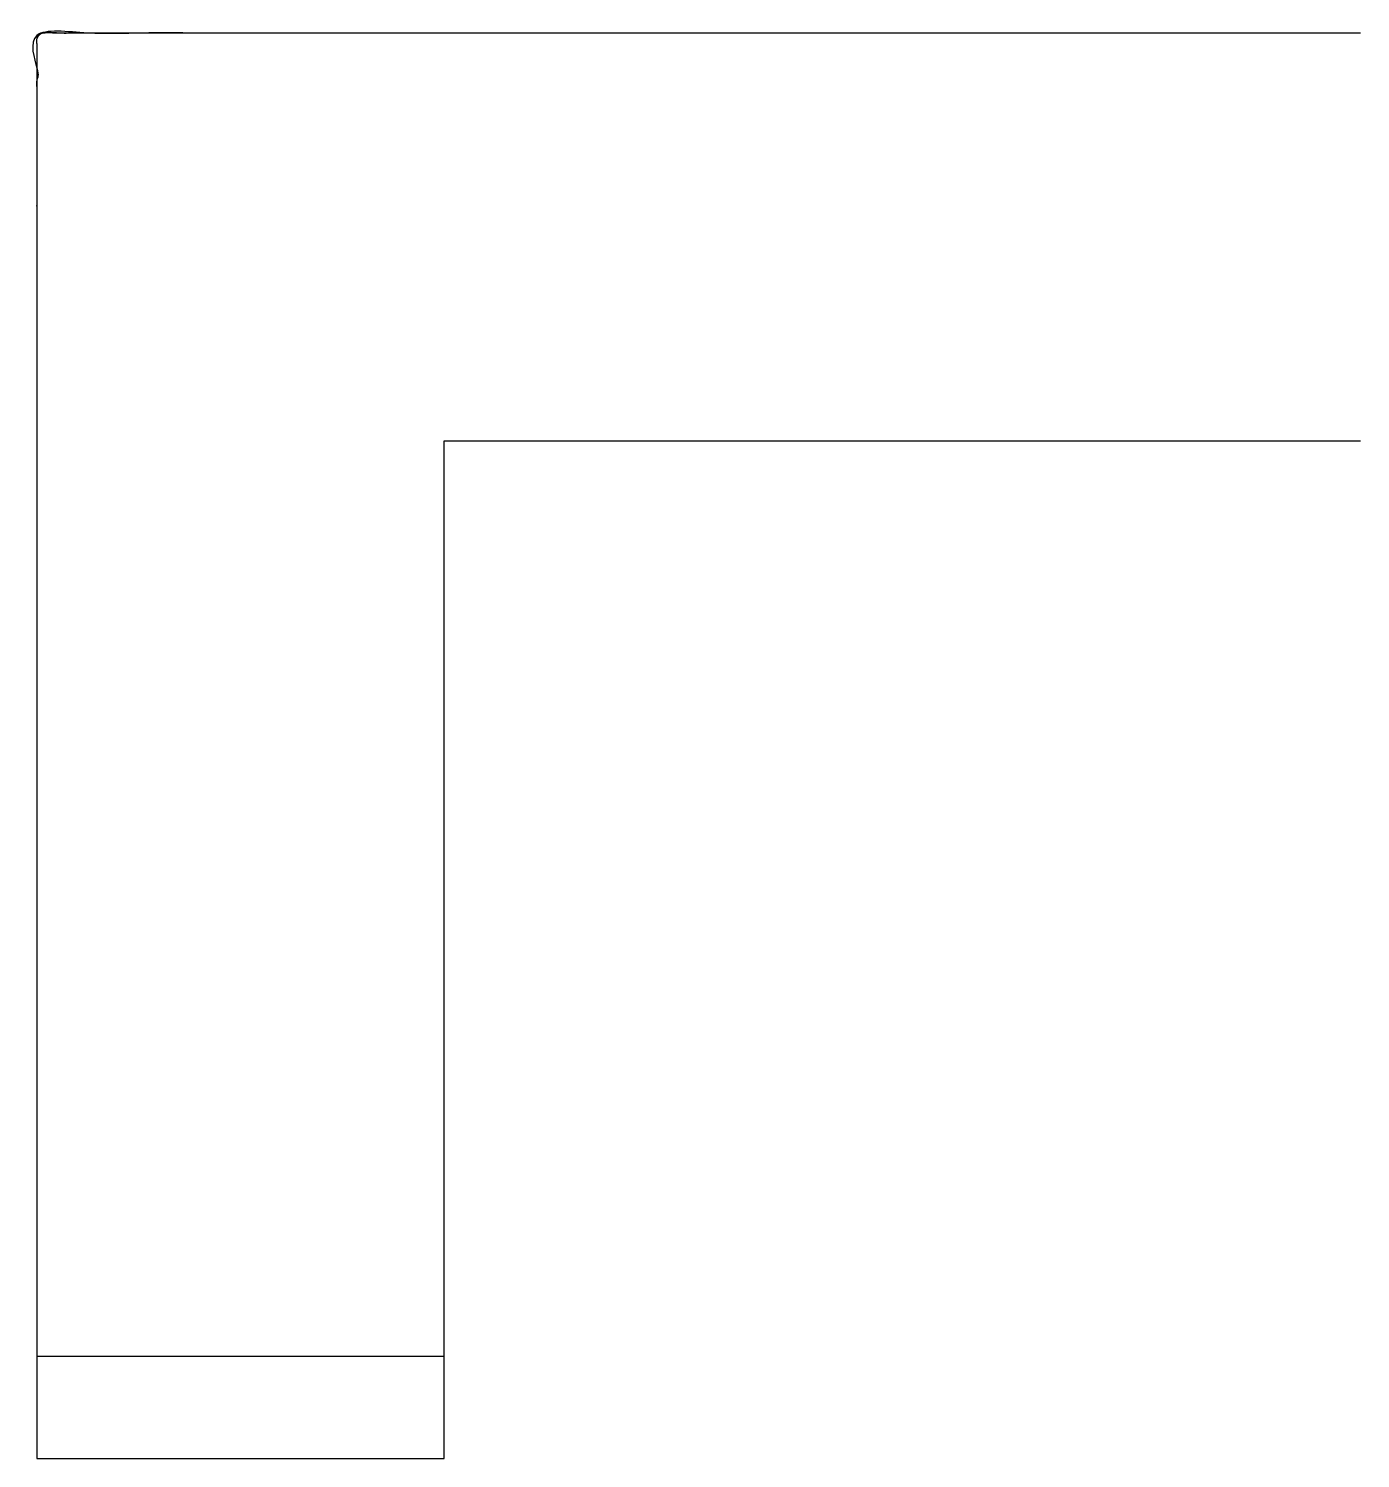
# Model space of a CAD drawing. Header units: millimetres. Extents: x 347 to 3618, y 582 to 4095.
import ezdxf

# ---------------------------------------------------------------- set-up
doc = ezdxf.new("R2010")
doc.units = ezdxf.units.MM
doc.layers.get('0').update_dxf_attribs({"true_color": 0xc2ced6})

msp = doc.modelspace()

# ---------------------------------------------------------------- linework, layer by layer
at = {"extrusion": (-1, 0, 0), "elevation": -1367.7}
for points in [[(-582, 0), (-3082, 1764.3)], [(-582, 800), (-3082, 2564.3)]]:
    msp.add_lwpolyline(points, dxfattribs=at)
at = {"extrusion": (0, -1, 0), "elevation": -3082}
for points in [[(1367.7, 1940.7), (3617.7, 3528.6)], [(1367.7, 2740.7), (3617.7, 4328.6)], [(1367.7, 2740.7), (1367.7, 2564.3)]]:
    msp.add_lwpolyline(points, dxfattribs=at)
msp.add_lwpolyline([(367.7, 582), (1367.7, 582), (1367.7, 832), (367.7, 832)], close=True)
for points, weights, knots in [([(3617.7, 4083.7, 3378.6), (2492.7, 4083.7, 2584.6), (1367.7, 4083.7, 1790.7), (867.7, 4083.7, 1790.7), (367.7, 4083.7, 1790.7), (367.7, 3785.4, 1789.7), (367.7, 3487.2, 1788.7), (367.7, 3343, 1788.2), (367.7, 3225.2, 1705)], [1, 1, 1, 1, 1, 1, 1, 0.953674110915, 1], [0, 0, 0, 1, 1, 2, 2, 3, 3, 3.61115, 3.61115, 3.61115]), ([(3617.7, 4083.7, 3528.6), (2492.7, 4083.7, 2734.6), (1367.7, 4083.7, 1940.7), (867.7, 4083.7, 1940.7), (367.7, 4083.7, 1940.7), (367.7, 3785.4, 1939.7), (367.7, 3487.2, 1938.7), (367.7, 3343, 1938.2), (367.7, 3225.2, 1855), (367.7, 1911.5, 927.9), (367.7, 597.7, 0.8)], [1, 1, 1, 1, 1, 1, 1, 0.953674110915, 1, 1, 1], [0, 0, 0, 1, 1, 2, 2, 3, 3, 3.61115, 3.61115, 4.61115, 4.61115, 4.61115]), ([(3617.7, 4083.2, 4328.6), (2492.7, 4083.2, 3534.6), (1367.7, 4083.2, 2740.7), (867.7, 4083.2, 2740.7), (367.7, 4083.2, 2740.7), (367.7, 3784.9, 2739.7), (367.7, 3486.7, 2738.7), (367.7, 3342.5, 2738.2), (367.7, 3224.7, 2655), (367.7, 1911, 1727.9), (367.7, 597.2, 800.8)], [1, 1, 1, 1, 1, 1, 1, 0.953674110915, 1, 1, 1], [0, 0, 0, 1, 1, 2, 2, 3, 3, 3.61115, 3.61115, 4.61115, 4.61115, 4.61115])]:
    msp.add_rational_spline(points, weights, degree=2, knots=knots)

doc.saveas('drawing.dxf')
